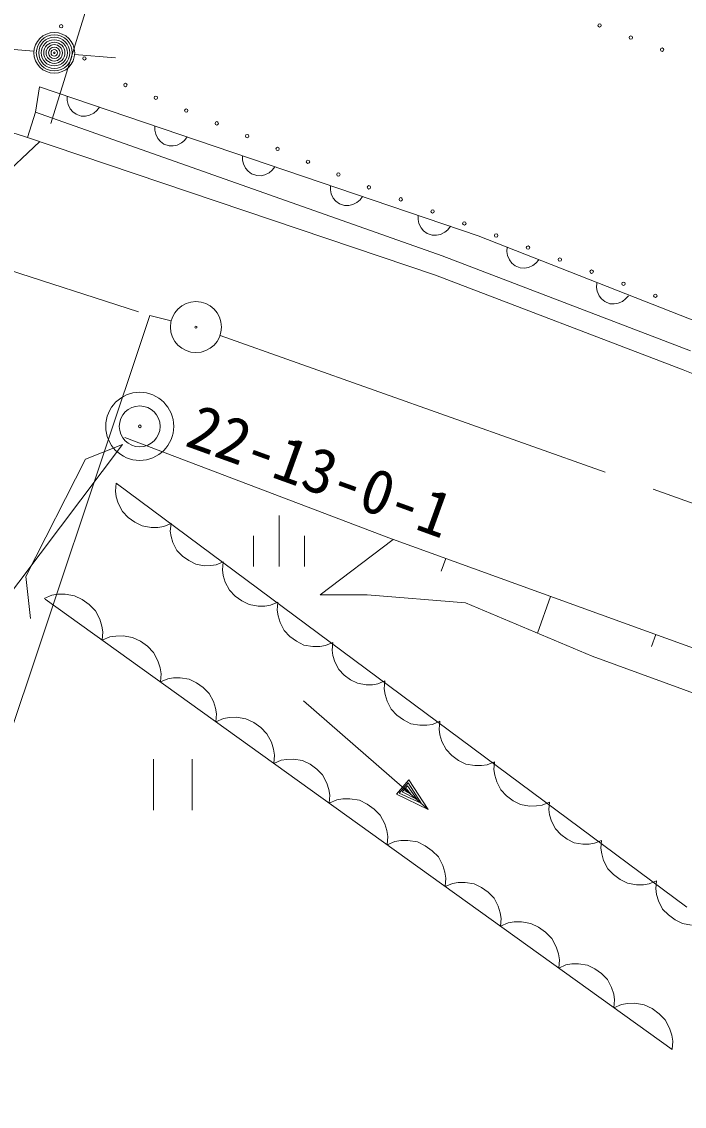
# Model space of a CAD drawing. Units: millimetres, scale not verified. Extents: x 40000 to 680000, y 20000 to 380000.
# Drawn here: x 161440 to 180900, y 263340 to 295190 of the extents above; entities that cross this region are included whole.
import ezdxf
from ezdxf.enums import TextEntityAlignment as Align

# ---------------------------------------------------------------- set-up
doc = ezdxf.new("R2010")
doc.units = ezdxf.units.MM
doc.header["$LTSCALE"] = 1000
doc.linetypes.add('CHAIN', pattern=[18.5, 12, -1.5, 3.5, -1.5])
for name, color, linetype, lineweight in [('M-BGD', 7, 'Continuous', 13), ('M-BMK', 2, 'CHAIN', 13), ('M-BMK-SRVR', 3, 'Continuous', 13), ('M-STR-HTXT', 7, 'Continuous', 13)]:
    doc.layers.add(name, color=color, linetype=linetype, lineweight=lineweight)
doc.styles.add('ＭＳ ゴシック', font='')
doc.styles.get('ＭＳ ゴシック').set_extended_font_data('MS Gothic')

msp = doc.modelspace()

# ---------------------------------------------------------------- linework, layer by layer
at = {"layer": 'M-BGD'}
for p, q in [((161799, 294326), (160603, 294425)), ((162995, 294228), (164191, 294132)), ((155426, 293746), (161555, 291811)), ((161842, 292538), (161961, 293280)), ((161961, 293280), (174844, 288905)), ((162776, 293003), (162775, 292877)), ((162775, 292877), (162800, 292763)), ((162800, 292763), (162862, 292636)), ((161612, 291791), (161842, 292538)), ((161842, 292538), (173791, 288311)), ((162862, 292636), (162938, 292547)), ((162938, 292547), (163038, 292470)), ((163038, 292470), (163190, 292419)), ((163190, 292419), (163316, 292418)), ((163316, 292418), (163430, 292443)), ((163430, 292443), (163557, 292505)), ((163557, 292505), (163646, 292581)), ((163646, 292581), (163723, 292682)), ((165352, 292128), (165352, 292002)), ((161555, 291811), (173588, 287746)), ((165352, 292002), (165376, 291888)), ((165376, 291888), (165439, 291761)), ((165439, 291761), (165514, 291672)), ((166223, 291706), (166299, 291807)), ((161969, 291671), (155906, 285948)), ((165514, 291672), (165615, 291595)), ((165615, 291595), (165767, 291544)), ((165767, 291544), (165893, 291543)), ((165893, 291543), (166007, 291568)), ((166007, 291568), (166134, 291631)), ((166134, 291631), (166223, 291706)), ((167929, 291253), (167928, 291127)), ((167928, 291127), (167953, 291013)), ((167953, 291013), (168016, 290886)), ((168016, 290886), (168091, 290797)), ((168711, 290756), (168800, 290831)), ((168800, 290831), (168876, 290932)), ((168091, 290797), (168192, 290721)), ((168192, 290721), (168343, 290669)), ((168343, 290669), (168470, 290668)), ((168470, 290668), (168584, 290693)), ((168584, 290693), (168711, 290756)), ((170506, 290378), (170505, 290252)), ((170505, 290252), (170530, 290138)), ((170530, 290138), (170592, 290011)), ((170592, 290011), (170668, 289922)), ((170668, 289922), (170769, 289846)), ((170769, 289846), (170920, 289794)), ((171161, 289818), (171287, 289881)), ((171287, 289881), (171376, 289956)), ((171376, 289956), (171453, 290057)), ((170920, 289794), (171047, 289793)), ((171047, 289793), (171161, 289818)), ((173083, 289503), (173082, 289377)), ((173082, 289377), (173107, 289263)), ((173107, 289263), (173169, 289136)), ((173169, 289136), (173244, 289047)), ((173244, 289047), (173345, 288971)), ((173345, 288971), (173497, 288919)), ((173497, 288919), (173623, 288919)), ((173623, 288919), (173737, 288943)), ((173737, 288943), (173864, 289006)), ((173864, 289006), (173953, 289081)), ((173953, 289081), (174030, 289182)), ((174844, 288905), (182109, 286049)), ((173791, 288311), (181083, 285528)), ((175697, 288565), (175689, 288439)), ((175689, 288439), (175708, 288324)), ((175708, 288324), (175764, 288194)), ((175764, 288194), (175834, 288101)), ((175834, 288101), (175931, 288020)), ((175931, 288020), (176080, 287960)), ((176080, 287960), (176206, 287953)), ((176206, 287953), (176321, 287972)), ((176321, 287972), (176451, 288027)), ((176451, 288027), (176544, 288098)), ((176544, 288098), (176625, 288195)), ((173588, 287746), (180864, 284969)), ((178330, 287515), (178323, 287388)), ((178323, 287388), (178341, 287273)), ((178341, 287273), (178397, 287143)), ((178397, 287143), (178468, 287051)), ((178468, 287051), (178564, 286969)), ((178954, 286921), (179084, 286977)), ((179084, 286977), (179177, 287048)), ((179177, 287048), (179259, 287144)), ((178564, 286969), (178713, 286910)), ((178713, 286910), (178839, 286902)), ((178839, 286902), (178954, 286921)), ((180864, 284969), (183926, 283746)), ((164468, 282977), (172220, 280033)), ((163311, 282347), (164398, 282772)), ((161561, 278894), (163311, 282347)), ((164214, 281639), (164192, 281407)), ((164214, 281639), (180973, 269184)), ((164192, 281407), (164218, 281240)), ((164218, 281240), (164276, 281048)), ((164276, 281048), (164398, 280809)), ((164398, 280809), (164567, 280635)), ((164567, 280635), (164761, 280492)), ((168997, 280689), (168997, 279189)), ((164761, 280492), (164978, 280382)), ((164978, 280382), (165242, 280337)), ((165242, 280337), (165442, 280339)), ((165442, 280339), (165610, 280364)), ((165610, 280364), (165825, 280454)), ((165825, 280454), (165804, 280233)), ((165804, 280233), (165828, 280074)), ((165828, 280074), (165883, 279892)), ((168247, 280089), (168247, 279189)), ((169747, 280089), (169747, 279189)), ((172350, 279986), (170203, 278362)), ((172220, 280033), (184685, 275519)), ((165883, 279892), (165999, 279665)), ((165999, 279665), (166161, 279499)), ((166161, 279499), (166344, 279364)), ((166344, 279364), (166550, 279260)), ((173892, 279427), (173756, 279053)), ((166550, 279260), (166802, 279216)), ((166802, 279216), (166992, 279218)), ((166992, 279218), (167151, 279242)), ((167151, 279242), (167355, 279328)), ((167355, 279328), (167333, 279096)), ((167333, 279096), (167359, 278928)), ((161702, 277664), (161561, 278894)), ((167359, 278928), (167417, 278736)), ((167417, 278736), (167539, 278498)), ((162712, 278380), (162502, 278375)), ((162990, 278335), (162712, 278380)), ((167539, 278498), (167708, 278323)), ((162326, 278346), (162101, 278249)), ((162128, 278230), (180540, 265010)), ((162502, 278375), (162326, 278346)), ((163219, 278222), (162990, 278335)), ((163424, 278075), (163219, 278222)), ((163604, 277894), (163424, 278075)), ((167708, 278323), (167902, 278181)), ((167902, 278181), (168119, 278071)), ((168119, 278071), (168383, 278025)), ((168751, 278053), (168966, 278143)), ((168966, 278143), (168944, 277910)), ((170203, 278362), (171585, 278362)), ((171585, 278362), (174469, 278122)), ((174469, 278122), (178195, 276559)), ((176975, 278311), (176586, 277234)), ((163735, 277645), (163604, 277894)), ((168383, 278025), (168583, 278027)), ((168583, 278027), (168751, 278053)), ((168944, 277910), (168970, 277743)), ((168970, 277743), (169028, 277551)), ((163798, 277444), (163735, 277645)), ((163827, 277269), (163798, 277444)), ((169028, 277551), (169150, 277312)), ((163807, 277025), (163827, 277269)), ((164032, 277122), (163807, 277025)), ((164208, 277150), (164032, 277122)), ((164418, 277155), (164208, 277150)), ((164696, 277110), (164418, 277155)), ((164925, 276997), (164696, 277110)), ((169150, 277312), (169319, 277138)), ((169319, 277138), (169513, 276995)), ((180059, 277194), (179933, 276846)), ((165130, 276850), (164925, 276997)), ((165310, 276669), (165130, 276850)), ((169513, 276995), (169730, 276885)), ((169730, 276885), (169994, 276840)), ((169994, 276840), (170194, 276842)), ((170194, 276842), (170362, 276867)), ((170362, 276867), (170577, 276957)), ((170577, 276957), (170556, 276736)), ((165441, 276420), (165310, 276669)), ((170556, 276736), (170580, 276577)), ((170580, 276577), (170635, 276395)), ((178195, 276559), (182641, 274937)), ((165504, 276220), (165441, 276420)), ((165533, 276044), (165504, 276220)), ((170635, 276395), (170751, 276168)), ((170751, 276168), (170912, 276002)), ((165513, 275800), (165533, 276044)), ((165727, 275892), (165513, 275800)), ((165894, 275920), (165727, 275892)), ((166094, 275924), (165894, 275920)), ((166359, 275881), (166094, 275924)), ((166578, 275774), (166359, 275881)), ((170912, 276002), (171096, 275867)), ((171096, 275867), (171302, 275763)), ((171903, 275745), (172107, 275831)), ((172107, 275831), (172085, 275599)), ((166773, 275634), (166578, 275774)), ((166944, 275461), (166773, 275634)), ((171302, 275763), (171553, 275720)), ((171553, 275720), (171743, 275721)), ((171743, 275721), (171903, 275745)), ((172085, 275599), (172111, 275431)), ((167069, 275224), (166944, 275461)), ((167129, 275033), (167069, 275224)), ((173382, 272059), (169716, 275244)), ((172111, 275431), (172169, 275239)), ((172169, 275239), (172291, 275001)), ((167157, 274866), (167129, 275033)), ((172291, 275001), (172460, 274826)), ((167137, 274633), (167157, 274866)), ((167362, 274730), (167137, 274633)), ((167538, 274759), (167362, 274730)), ((167748, 274764), (167538, 274759)), ((168026, 274719), (167748, 274764)), ((168255, 274606), (168026, 274719)), ((168460, 274459), (168255, 274606)), ((172460, 274826), (172654, 274684)), ((172654, 274684), (172871, 274574)), ((172871, 274574), (173135, 274528)), ((173335, 274530), (173503, 274556)), ((173503, 274556), (173718, 274646)), ((173718, 274646), (173696, 274413)), ((168640, 274278), (168460, 274459)), ((168772, 274029), (168640, 274278)), ((173135, 274528), (173335, 274530)), ((173696, 274413), (173722, 274246)), ((173722, 274246), (173780, 274054)), ((168835, 273828), (168772, 274029)), ((173780, 274054), (173902, 273815)), ((168863, 273652), (168835, 273828)), ((168843, 273408), (168863, 273652)), ((173902, 273815), (174071, 273641)), ((174071, 273641), (174265, 273498)), ((165310, 273537), (165310, 272037)), ((166450, 272037), (166450, 273537)), ((169057, 273501), (168843, 273408)), ((169225, 273528), (169057, 273501)), ((169425, 273533), (169225, 273528)), ((169690, 273490), (169425, 273533)), ((169908, 273383), (169690, 273490)), ((170103, 273243), (169908, 273383)), ((174265, 273498), (174482, 273388)), ((174482, 273388), (174746, 273343)), ((174746, 273343), (174946, 273345)), ((174946, 273345), (175114, 273370)), ((175114, 273370), (175329, 273460)), ((175329, 273460), (175307, 273228)), ((170275, 273070), (170103, 273243)), ((170400, 272833), (170275, 273070)), ((175307, 273228), (175333, 273060)), ((175333, 273060), (175390, 272869)), ((170460, 272642), (170400, 272833)), ((172443, 272504), (172811, 272927)), ((172526, 272538), (172788, 272840)), ((172609, 272572), (172766, 272753)), ((172691, 272606), (172744, 272667)), ((172744, 272667), (172868, 272505)), ((172766, 272753), (173050, 272348)), ((172788, 272840), (173170, 272243)), ((172811, 272927), (173382, 272059)), ((175390, 272869), (175513, 272630)), ((170487, 272474), (170460, 272642)), ((170468, 272242), (170487, 272474)), ((170693, 272339), (170468, 272242)), ((170869, 272368), (170693, 272339)), ((171078, 272372), (170869, 272368)), ((171357, 272328), (171078, 272372)), ((171586, 272215), (171357, 272328)), ((173382, 272059), (172443, 272504)), ((173170, 272243), (172526, 272538)), ((173050, 272348), (172609, 272572)), ((172868, 272505), (172691, 272606)), ((175513, 272630), (175682, 272455)), ((175682, 272455), (175875, 272313)), ((171791, 272068), (171586, 272215)), ((171971, 271887), (171791, 272068)), ((175875, 272313), (176092, 272203)), ((176092, 272203), (176357, 272157)), ((176357, 272157), (176557, 272159)), ((176557, 272159), (176725, 272185)), ((176725, 272185), (176940, 272275)), ((176940, 272275), (176919, 272054)), ((176919, 272054), (176943, 271895)), ((172102, 271637), (171971, 271887)), ((176943, 271895), (176998, 271713)), ((176998, 271713), (177114, 271486)), ((172165, 271437), (172102, 271637)), ((172194, 271261), (172165, 271437)), ((177114, 271486), (177275, 271320)), ((172174, 271017), (172194, 271261)), ((172398, 271114), (172174, 271017)), ((172574, 271143), (172398, 271114)), ((172784, 271147), (172574, 271143)), ((173062, 271103), (172784, 271147)), ((173292, 270990), (173062, 271103)), ((177275, 271320), (177459, 271185)), ((177459, 271185), (177665, 271080)), ((177665, 271080), (177916, 271037)), ((178106, 271039), (178266, 271063)), ((178266, 271063), (178470, 271149)), ((178470, 271149), (178448, 270916)), ((173496, 270843), (173292, 270990)), ((173677, 270662), (173496, 270843)), ((177916, 271037), (178106, 271039)), ((178448, 270916), (178474, 270749)), ((178474, 270749), (178531, 270557)), ((173808, 270413), (173677, 270662)), ((178531, 270557), (178654, 270318)), ((173871, 270212), (173808, 270413)), ((173900, 270036), (173871, 270212)), ((178654, 270318), (178823, 270144)), ((178823, 270144), (179017, 270001)), ((173879, 269792), (173900, 270036)), ((174094, 269885), (173879, 269792)), ((174261, 269912), (174094, 269885)), ((174461, 269916), (174261, 269912)), ((174726, 269874), (174461, 269916)), ((174944, 269766), (174726, 269874)), ((179017, 270001), (179234, 269891)), ((179234, 269891), (179498, 269846)), ((179498, 269846), (179698, 269848)), ((179698, 269848), (179866, 269873)), ((179866, 269873), (180081, 269963)), ((180081, 269963), (180059, 269731)), ((175139, 269626), (174944, 269766)), ((175311, 269454), (175139, 269626)), ((180059, 269731), (180085, 269563)), ((180085, 269563), (180142, 269372)), ((175436, 269217), (175311, 269454)), ((175496, 269026), (175436, 269217)), ((180142, 269372), (180264, 269133)), ((175523, 268858), (175496, 269026)), ((175504, 268626), (175523, 268858)), ((180264, 269133), (180434, 268958)), ((180434, 268958), (180627, 268816)), ((175729, 268723), (175504, 268626)), ((175905, 268752), (175729, 268723)), ((176115, 268756), (175905, 268752)), ((176393, 268712), (176115, 268756)), ((176622, 268599), (176393, 268712)), ((176827, 268452), (176622, 268599)), ((180627, 268816), (180844, 268706)), ((180844, 268706), (181109, 268660)), ((177007, 268271), (176827, 268452)), ((177138, 268021), (177007, 268271)), ((177201, 267821), (177138, 268021)), ((177230, 267645), (177201, 267821)), ((177210, 267401), (177230, 267645)), ((177424, 267493), (177210, 267401)), ((177592, 267521), (177424, 267493)), ((177791, 267525), (177592, 267521)), ((178056, 267483), (177791, 267525)), ((178275, 267375), (178056, 267483)), ((178470, 267235), (178275, 267375)), ((178641, 267063), (178470, 267235)), ((178766, 266825), (178641, 267063)), ((178826, 266634), (178766, 266825)), ((178854, 266467), (178826, 266634)), ((178835, 266235), (178854, 266467)), ((179059, 266332), (178835, 266235)), ((179235, 266360), (179059, 266332)), ((179445, 266365), (179235, 266360)), ((179723, 266320), (179445, 266365)), ((179953, 266207), (179723, 266320)), ((180157, 266060), (179953, 266207)), ((180337, 265879), (180157, 266060)), ((180469, 265630), (180337, 265879)), ((180532, 265430), (180469, 265630)), ((180560, 265254), (180532, 265430)), ((180540, 265010), (180560, 265254))]:
    msp.add_line(p, q, dxfattribs=at)
for centre, radius in [((162598, 295057), 50), ((178413, 295081), 50), ((162397, 294276), 600), ((162397, 294276), 528), ((162397, 294276), 456), ((162397, 294276), 384), ((179330, 294725), 50), ((162397, 294276), 312), ((162397, 294276), 240), ((162397, 294276), 168), ((162397, 294276), 96), ((180247, 294370), 50), ((162397, 294276), 24), ((163283, 294113), 50), ((164485, 293332), 50), ((165379, 292956), 50), ((166273, 292581), 50), ((167167, 292205), 50), ((168061, 291830), 50), ((168955, 291454), 50), ((169848, 291078), 50), ((170742, 290703), 50), ((171636, 290327), 50), ((172571, 289973), 50), ((173506, 289620), 50), ((174440, 289266), 50), ((175375, 288912), 50), ((176310, 288558), 50), ((177245, 288204), 50), ((178179, 287850), 50), ((179114, 287496), 50), ((180049, 287142), 50)]:
    msp.add_circle(centre, radius, dxfattribs=at)
at = {"layer": 'M-BMK'}
for p, q in [((153458, 290370), (165204, 286559)), ((165204, 286559), (165830, 286403)), ((167264, 285972), (181649, 280869))]:
    msp.add_line(p, q, dxfattribs=at)
at = {"layer": 'M-BMK-SRVR'}
for centre, radius in [((166558, 286223), 750), ((166558, 286223), 30), ((164906, 283307), 1000), ((164906, 283307), 600), ((164906, 283307), 40)]:
    msp.add_circle(centre, radius, dxfattribs=at)
at = {"layer": 'M-STR-HTXT'}
for p, q in [((162299, 292200), (169862, 316793)), ((165204, 286559), (155612, 257891)), ((164398, 282772), (141637, 252660))]:
    msp.add_line(p, q, dxfattribs=at)

# ---------------------------------------------------------------- texts
at = {"layer": 'M-BMK-SRVR', "style": 'ＭＳ ゴシック'}
msp.add_text('22-13-0-1', height=1320, rotation=340.1, dxfattribs=at).set_placement((166055, 282381), align=Align.BOTTOM_LEFT)

doc.saveas('drawing.dxf')
